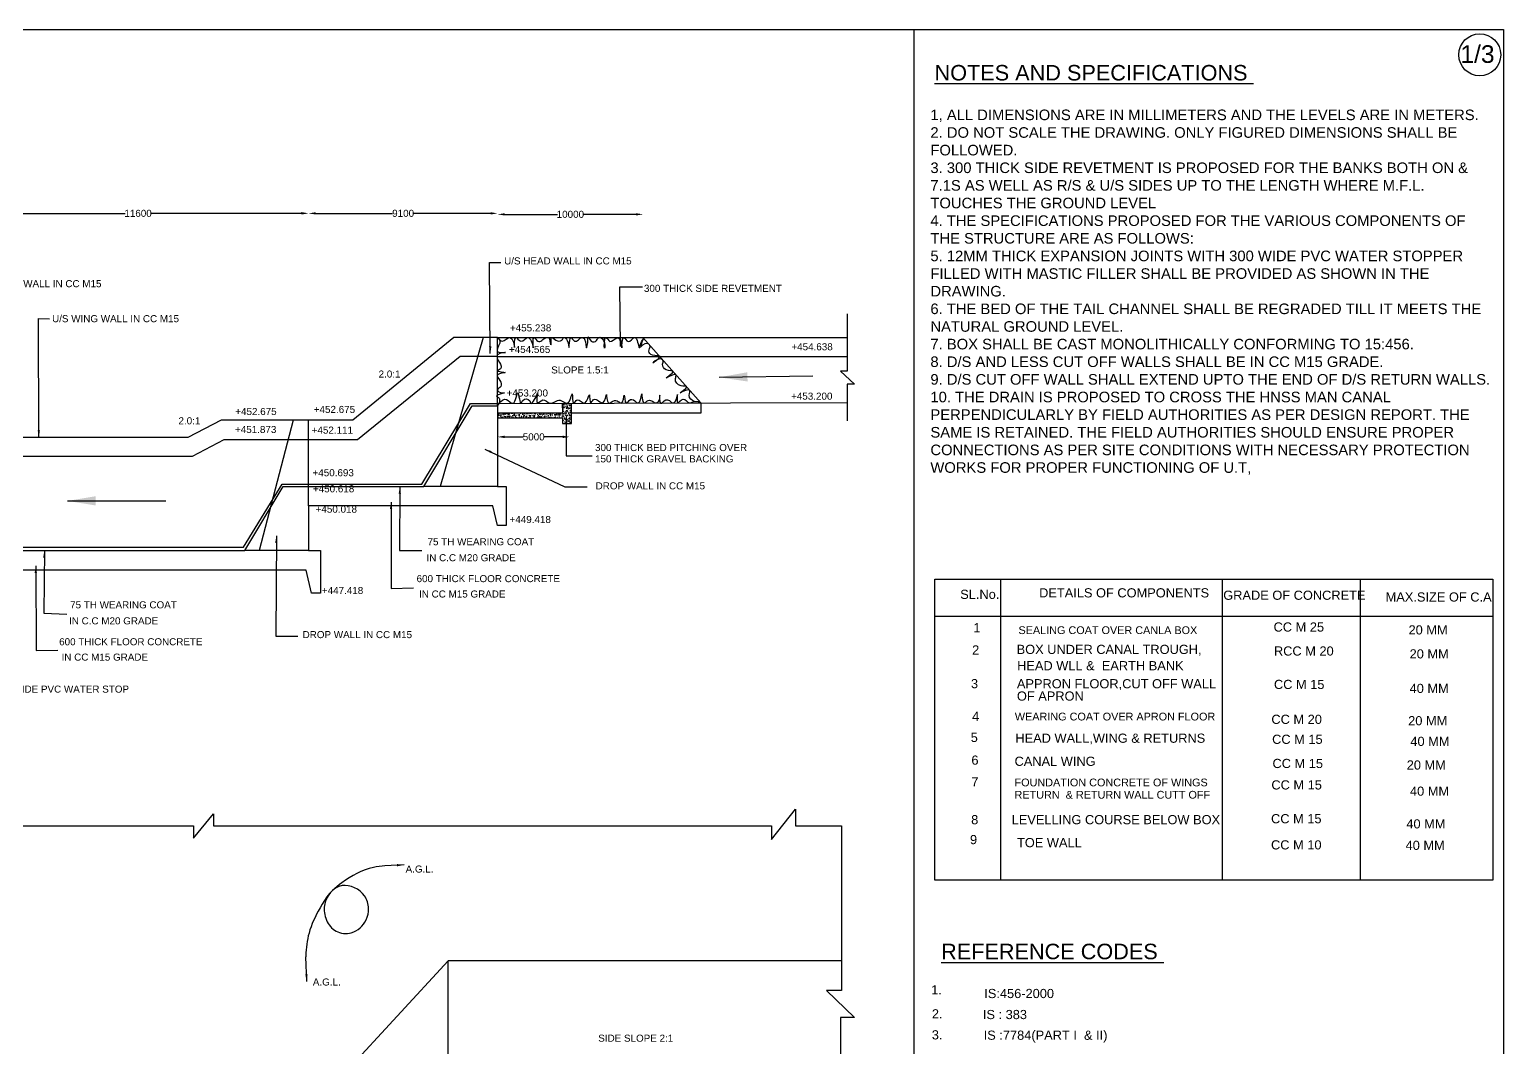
# Model space of a CAD drawing. Header units: millimetres. Extents: x 2122481 to 2151185, y 45593541 to 45612250.
# Drawn here: x 2140672 to 2151126, y 45605032 to 45612250 of the extents above; entities that cross this region are included whole.
import ezdxf

# ---------------------------------------------------------------- set-up
doc = ezdxf.new("R2010")
doc.units = ezdxf.units.MM
doc.header["$MEASUREMENT"] = 0
doc.header["$PDMODE"] = 32
doc.header["$PDSIZE"] = 300
for name, color, linetype in [('DIMENSIONS', 7, 'Continuous'), ('DRAWING', 2, 'Continuous'), ('TEXT', 7, 'Continuous')]:
    doc.layers.add(name, color=color, linetype=linetype)
doc.styles.get("Standard").update_dxf_attribs({"font": 'arial.ttf', "height": 50})
doc.dimstyles.get("Standard").update_dxf_attribs({"dimtxt": 50, "dimasz": 50, "dimexe": 0.18, "dimexo": 0.0625, "dimgap": 0.09, "dimtad": 0, "dimdec": 0, "dimzin": 0, "dimdsep": 46, "dimtxsty": 'Standard', "dimcen": 0.09, "dimse1": 1, "dimse2": 1, "dimadec": 0, "dimazin": 0, "dimtfac": 1, "dimtdec": 0, "dimtofl": 0, "dimtmove": 0, "dimatfit": 3, "dimfxl": 1, "dimtolj": 1, "dimtzin": 0, "dimarcsym": 0})

# ---------------------------------------------------------------- blocks, each defined once
blk = doc.blocks.new('*D64')
at = {"layer": 'Defpoints', "color": 0, "transparency": 16777216}
for p in [(2140232, 45610942), (2142651, 45610946), (2142651, 45610942)]:
    blk.add_point(p, dxfattribs=at)
at = {"layer": 'DIMENSIONS', "color": 0, "lineweight": -2, "transparency": 16777216}
for p, q in [((2140282, 45610946), (2141350, 45610946)), ((2142601, 45610946), (2141533, 45610946))]:
    blk.add_line(p, q, dxfattribs=at)
at = {"layer": 'DIMENSIONS', "color": 0, "transparency": 16777216}
for points in [[(2140282, 45610955), (2140282, 45610938), (2140232, 45610946)], [(2142601, 45610955), (2142601, 45610938), (2142651, 45610946)]]:
    blk.add_solid(points, dxfattribs=at)
at = {"layer": 'DIMENSIONS', "color": 0, "transparency": 16777216, "insert": (2141442, 45610946), "char_height": 50, "attachment_point": 5}
blk.add_mtext('\\A1;11600', dxfattribs=at)
blk = doc.blocks.new('*D65')
at = {"layer": 'Defpoints', "color": 0, "transparency": 16777216}
for p in [(2142651, 45610946), (2143992, 45610946), (2143992, 45610934)]:
    blk.add_point(p, dxfattribs=at)
at = {"layer": 'DIMENSIONS', "color": 0, "lineweight": -2, "transparency": 16777216}
for p, q in [((2142701, 45610946), (2143247, 45610946)), ((2143942, 45610946), (2143396, 45610946))]:
    blk.add_line(p, q, dxfattribs=at)
at = {"layer": 'DIMENSIONS', "color": 0, "transparency": 16777216}
for points in [[(2142701, 45610954), (2142701, 45610938), (2142651, 45610946)], [(2143942, 45610954), (2143942, 45610938), (2143992, 45610946)]]:
    blk.add_solid(points, dxfattribs=at)
at = {"layer": 'DIMENSIONS', "color": 0, "transparency": 16777216, "insert": (2143322, 45610946), "char_height": 50, "attachment_point": 5}
blk.add_mtext('\\A1;9100', dxfattribs=at)
blk = doc.blocks.new('*D66')
at = {"layer": 'Defpoints', "color": 0, "transparency": 16777216}
for p in [(2143992, 45610934), (2145024, 45610939), (2145024, 45610939)]:
    blk.add_point(p, dxfattribs=at)
at = {"layer": 'DIMENSIONS', "color": 0, "lineweight": -2, "transparency": 16777216}
for p, q in [((2144042, 45610939), (2144416, 45610939)), ((2144974, 45610939), (2144600, 45610939))]:
    blk.add_line(p, q, dxfattribs=at)
at = {"layer": 'DIMENSIONS', "color": 0, "transparency": 16777216}
for points in [[(2144042, 45610947), (2144042, 45610931), (2143992, 45610939)], [(2144974, 45610947), (2144974, 45610931), (2145024, 45610939)]]:
    blk.add_solid(points, dxfattribs=at)
at = {"layer": 'DIMENSIONS', "color": 0, "transparency": 16777216, "insert": (2144508, 45610939), "char_height": 50, "attachment_point": 5}
blk.add_mtext('\\A1;10000', dxfattribs=at)
blk = doc.blocks.new('*D67')
at = {"layer": 'Defpoints', "color": 0, "transparency": 16777216}
for p in [(2143992, 45609361), (2144503, 45609361), (2144503, 45609360)]:
    blk.add_point(p, dxfattribs=at)
at = {"layer": 'DIMENSIONS', "color": 0, "lineweight": -2, "transparency": 16777216}
for p, q in [((2144042, 45609361), (2144173, 45609361)), ((2144453, 45609361), (2144322, 45609361))]:
    blk.add_line(p, q, dxfattribs=at)
at = {"layer": 'DIMENSIONS', "color": 0, "transparency": 16777216}
for points in [[(2144042, 45609370), (2144042, 45609353), (2143992, 45609361)], [(2144453, 45609370), (2144453, 45609353), (2144503, 45609361)]]:
    blk.add_solid(points, dxfattribs=at)
at = {"layer": 'DIMENSIONS', "color": 0, "transparency": 16777216, "insert": (2144248, 45609361), "char_height": 50, "attachment_point": 5}
blk.add_mtext('\\A1;5000', dxfattribs=at)

msp = doc.modelspace()

# ---------------------------------------------------------------- hatches: boundary and pattern name
at = {"layer": 'TEXT'}
h = msp.add_hatch(dxfattribs=at)
h.set_pattern_fill('AR-CONC', color=256, scale=5, style=0)
h.set_pattern_definition([(50, (0, 0), (35.86300913, -3.13760675), [3.75, -41.25]), (355, (0, 0), (-6.93756668, 37.609606685), [3, -33]), (100.4514, (2.99, -0.26), (28.925469086, 34.471977103), [3.1870095, -35.0571056]), (46.1842, (0, 10), (53.36205243, -8.275950716), [5.625, -61.875]), (96.6356, (4.447, 9.31), (46.73313528, 48.705893545), [4.7805144, -52.58565]), (351.1842, (0, 10), (46.73309726, 48.705930046), [4.5, -49.5]), (21, (5, 7.5), (29.845352606, -20.130944533), [3.75, -41.25]), (326, (5, 7.5), (12.165766596, 36.257502252), [3, -33]), (71.4514, (7.487, 5.822), (42.01113143, 16.126524835), [3.1870095, -35.0571056]), (37.5, (0, 0), (0.607992766, 16.6446926916), [0, -32.6, 0, -33.5, 0, -33.125]), (7.5, (0, 0), (13.153476872, 19.720585594), [0, -19.1, 0, -31.85, 0, -12.625]), (327.5, (-11.15, 0), (26.6911218086, -1.1277435867), [0, -12.5, 0, -39, 0, -51.75]), (317.5, (-16.15, 0), (29.159308467, 5.005249117), [0, -16.25, 0, -25.9, 0, -36.75])])
h.paths.add_polyline_path([(2144516.6, 45609600.5), (2144453.3, 45609600.3), (2144453.5, 45609532.7), (2143991.7, 45609532.7), (2143991.7, 45609497.2), (2144451.6, 45609497.2), (2144451.6, 45609456.6), (2144517, 45609456.6)])

# ---------------------------------------------------------------- linework, layer by layer
at = {"layer": 'DRAWING', "color": 0}
for points in [[(2146471.4, 45610232.6), (2146471.4, 45609827.3), (2146424.9, 45609827.3), (2146522.4, 45609735.5), (2146471.4, 45609735.5), (2146471.4, 45609476.2)], [(2143991.7, 45610065.7), (2143682.6, 45610065.7), (2142964.4, 45609480.5), (2142031.2, 45609480.5), (2141795.7, 45609357.5), (2140241.4, 45609357.5)], [(2142190.3, 45608578.5), (2142462.9, 45609026.4), (2143453.7, 45609026.4), (2143799.2, 45609599), (2143991.7, 45609599), (2143991.7, 45610065.7), (2146471.4, 45610065.7)], [(2143888.9, 45610065.7), (2143584.2, 45609008.5)], [(2145021.8, 45610065.7), (2145432.9, 45609603)], [(2143991.7, 45609930.8), (2143725.3, 45609930.8), (2142999.1, 45609341.4), (2142049.6, 45609341.4), (2141825.2, 45609223.1), (2140241.4, 45609223.1)], [(2143991.7, 45609930.8), (2146471.4, 45609930.8)], [(2140241.4, 45608555.4), (2142198.1, 45608555.4), (2142471.3, 45609008.5), (2143468.2, 45609008.5), (2143810.5, 45609580.5), (2143991.7, 45609580.5), (2143991.7, 45609599)], [(2143991.7, 45609580.5), (2143991.7, 45609008.5), (2143468.2, 45609008.5)], [(2143991.7, 45609599), (2146471.4, 45609605.9)], [(2143991.7, 45609497.2), (2144451.6, 45609497.2), (2144451.6, 45609456.6), (2144517, 45609456.6), (2144516.6, 45609600.5)], [(2143991.7, 45609532.7), (2144453.5, 45609532.7), (2144453.3, 45609600.3)], [(2145432.9, 45609603), (2145432.9, 45609529.7), (2144516.8, 45609528.5)], [(2142542.8, 45609480.5), (2142300.6, 45608555.4)], [(2143991.7, 45609008.5), (2144052.5, 45609008.5), (2144052.5, 45608733.6), (2143992, 45608733.6), (2143957.1, 45608872.5), (2142651.7, 45608872.5), (2142651.7, 45609483.3)], [(2142651.7, 45608872.5), (2142651.7, 45608555.4), (2142198.1, 45608555.4)], [(2123379.5, 45608578.5), (2142190.3, 45608578.5)], [(2142651.7, 45608555.4), (2142734.8, 45608555.4), (2142734.8, 45608252.3), (2142671.9, 45608252.3), (2142633.4, 45608416.4), (2140241.4, 45608416.4)], [(2137870.5, 45606602.7), (2141836.2, 45606602.7), (2141836.2, 45606517.1), (2141976.2, 45606689.4), (2141976.2, 45606602.7), (2145934.7, 45606602.7), (2145934.7, 45606506.4), (2146104.8, 45606721), (2146104.8, 45606602.7), (2146431.4, 45606602.7), (2146431.4, 45605436.3), (2146325.2, 45605436.3), (2146523.7, 45605244), (2146424.8, 45605244), (2146424.8, 45604341.5)], [(2146431.4, 45605647.1), (2143640.2, 45605647.1), (2142918.7, 45604863), (2141989, 45604863), (2141755, 45604618.6), (2140611.5, 45604618.6), (2140611.5, 45606602.7)], [(2143639.2, 45605647.1), (2143639.2, 45603880.5)]]:
    msp.add_lwpolyline(points, dxfattribs=at)
msp.add_spline([(2143193.3, 45606320.5), (2143110.8, 45606307.8), (2142886.9, 45606200.1), (2142775.3, 45606078), (2142764.2, 45606039.9), (2142777.8, 45605935.7), (2142846.4, 45605857.4), (2142954.5, 45605845.9), (2143059.6, 45605936.1), (2143077.4, 45606018.3), (2143048.1, 45606107), (2142890.5, 45606180.3), (2142732.4, 45606021.7), (2142654.4, 45605842.8), (2142631.5, 45605683.4), (2142631.1, 45605675.8)], degree=3, dxfattribs=at)
at = {"layer": 'TEXT', "color": 0}
for points in [[(2151126.1, 45593540.9), (2122480.5, 45593540.9), (2122480.5, 45612249.7), (2151126.1, 45612249.7)], [(2151049.8, 45606219.5), (2147091.8, 45606219.5), (2147091.8, 45608351.8), (2151049.8, 45608351.8)]]:
    msp.add_lwpolyline(points, close=True, dxfattribs=at)
at = {"layer": 'TEXT'}
msp.add_lwpolyline([(2151126.1, 45598961.8), (2146947.5, 45598961.8), (2146947.5, 45612249.7)], dxfattribs=at)
at = {"layer": 'TEXT', "color": 0}
for points in [[(2147558.5, 45608351.8), (2147558.5, 45606219.5)], [(2149133.3, 45606219.5), (2149133.3, 45608351.8)], [(2150109.7, 45608351.8), (2150109.7, 45606219.5)], [(2147091.8, 45608090.4), (2151049.8, 45608090.4)]]:
    msp.add_lwpolyline(points, dxfattribs=at)
msp.add_circle((2150957.6, 45612070.1), 148.9, dxfattribs=at)
at = {"layer": 'TEXT'}
for points in [[(2143991.7, 45610065.7), (2144008.7, 45610034.7), (2143991.7, 45609965.7), (2144048.6, 45609959.4), (2143991.7, 45609943.6), (2144004.9, 45609889.2), (2144011.9, 45609843.3), (2143991.7, 45609832.4), (2144046.7, 45609817.3), (2143991.7, 45609800.9), (2144008.1, 45609761.6), (2144014.4, 45609719.2), (2143991.7, 45609693.2), (2144023.9, 45609674.3), (2144041.6, 45609674.3), (2144003, 45609661), (2143984.6, 45609650.2), (2143998.5, 45609641.5), (2144006.3, 45609618.7), (2144003.2, 45609602.8), (2143991.7, 45609580.5)], [(2143991.7, 45610065.7), (2144027.7, 45610040.5), (2144075.2, 45610065.7), (2144104.2, 45610033.5), (2144112.9, 45609995.5), (2144120.2, 45610065.7), (2144157.5, 45610039.3), (2144205.3, 45610065.7), (2144230.7, 45610043.2), (2144244.7, 45609992.4), (2144250.8, 45610065.7), (2144277.4, 45610039), (2144337.7, 45610065.7), (2144353.8, 45610065.7), (2144362.7, 45610037.1), (2144370.5, 45610014.1), (2144374.3, 45610065.7), (2144404.6, 45610047.7), (2144446.7, 45610047.5), (2144463.2, 45610065.7), (2144486, 45610045.1), (2144497.4, 45609995.8), (2144504.6, 45610045.8), (2144510.2, 45610065.7), (2144537.6, 45610039.5), (2144592.3, 45610065.7), (2144609.1, 45610053.1), (2144621.5, 45609993.4), (2144632.6, 45610047.8), (2144633.1, 45610070.1), (2144655.6, 45610041), (2144693.4, 45610045.1), (2144708.2, 45610065.7), (2144743.7, 45610045.6), (2144749.8, 45609991.4), (2144760.7, 45610065.7), (2144788.6, 45610037.9), (2144838.2, 45610063.1), (2144854.9, 45610058.2), (2144873.6, 45609993.4), (2144887.1, 45610065.7), (2144917.9, 45610036.5), (2144964.4, 45610065.7), (2144985.3, 45610032.6), (2144996.9, 45609995.5), (2145026.5, 45610060.5)], [(2145424.8, 45609612), (2145388.1, 45609612.4), (2145350.4, 45609656.4), (2145353.8, 45609692), (2145334.4, 45609692.6), (2145286.6, 45609673.9), (2145333.2, 45609715.2), (2145293.4, 45609723.1), (2145253.7, 45609774.6), (2145257.5, 45609800.4), (2145219.6, 45609793.8), (2145188.2, 45609779.9), (2145237.1, 45609823.4), (2145188.5, 45609836.6), (2145162.4, 45609875.9), (2145164.4, 45609905.2), (2145148.2, 45609913.8), (2145093, 45609887.1), (2145141.9, 45609930.5), (2145089.5, 45609941.6), (2145065.4, 45609968.2), (2145072.3, 45610008.8), (2145053.5, 45610023.2), (2144998.7, 45609994.8), (2145026.5, 45610060.5)], [(2144001.7, 45609599.1), (2144054.7, 45609627.1), (2144101.9, 45609599.3), (2144136.5, 45609673.5), (2144157.9, 45609599.5), (2144170.7, 45609619.9), (2144219.4, 45609617.9), (2144227.9, 45609599.7), (2144254.6, 45609626.1), (2144273.7, 45609667.7), (2144273.8, 45609599.8), (2144312.2, 45609623.3), (2144363.5, 45609600.1), (2144434.6, 45609620.9), (2144488.8, 45609600.4), (2144521.1, 45609665.6), (2144530.4, 45609600.5), (2144555.7, 45609623.3), (2144610.9, 45609600.7), (2144642.8, 45609659.4), (2144651.8, 45609600.9), (2144673.1, 45609625.8), (2144741.7, 45609605.4), (2144763.6, 45609661.2), (2144778.9, 45609601.2), (2144822.2, 45609620.3), (2144855.5, 45609607.1), (2144867.4, 45609601.4), (2144890.2, 45609656.3), (2144903.8, 45609601.5), (2144935, 45609625.5), (2144974.9, 45609608.5), (2144990.1, 45609601.8), (2145014.5, 45609665.6), (2145028.6, 45609601.9), (2145060.3, 45609619.9), (2145093.6, 45609612.1), (2145111.4, 45609602.1), (2145139.4, 45609622.8), (2145142.8, 45609656.4), (2145147.2, 45609599.7), (2145184.2, 45609623.5), (2145210.5, 45609618.7), (2145231.6, 45609602.4), (2145258.3, 45609626), (2145267.8, 45609660.7), (2145268, 45609602.5), (2145308, 45609629.6), (2145353.2, 45609602.8), (2145379.6, 45609610.6), (2145432.9, 45609603)]]:
    msp.add_spline(points, degree=3, dxfattribs=at)

# ---------------------------------------------------------------- texts
at = {"layer": 'TEXT', "color": 0}
for s, height, p in [('1/3', 125, (2150820.1, 45612013)), ('%%UNOTES AND SPECIFICATIONS ', 110, (2147090.8, 45611888.2)), ('U/S HEAD WALL IN CC M15', 50, (2144038.3, 45610584)), ('U/S HEAD WALL IN CC M15', 50, (2140278.4, 45610422.5)), ('300 THICK SIDE REVETMENT ', 50, (2145029.8, 45610389.6)), ('U/S WING WALL IN CC M15', 50, (2140832.2, 45610174.4)), ('+455.238', 50, (2144079.6, 45610109)), ('+454.565', 50, (2144072.5, 45609956.6)), ('+454.638', 50, (2146075.6, 45609975.2)), ('2.0:1', 50, (2143148, 45609781.9)), ('SLOPE 1.5:1', 50, (2144372.1, 45609810.9)), ('+453.200', 50, (2144056.1, 45609647.5)), ('+453.200', 50, (2146073.4, 45609625.1)), ('+452.675', 50, (2142131.5, 45609516.1)), ('+452.675', 50, (2142688.3, 45609531.1)), ('2.0:1', 50, (2141728.6, 45609450.6)), ('+451.873', 50, (2142129.6, 45609388.8)), ('+452.111', 50, (2142673.3, 45609384.5)), ('300 THICK BED PITCHING OVER ', 50, (2144682.9, 45609260.6)), ('150 THICK GRAVEL BACKING', 50, (2144682.9, 45609180.3)), ('+450.693', 50, (2142679.3, 45609082.3)), ('DROP WALL IN CC M15', 50, (2144687.2, 45608989.1)), ('+450.618', 50, (2142682.3, 45608968.6)), ('+450.018', 50, (2142701.5, 45608823.6)), ('+449.418', 50, (2144076.6, 45608750.5)), ('75 TH WEARING COAT', 50, (2143495.1, 45608593)), ('IN C.C M20 GRADE', 50, (2143487.6, 45608479.5)), ('600 THICK FLOOR CONCRETE', 50, (2143417.4, 45608331.3)), ('+447.418', 50, (2142745.8, 45608247.2)), ('IN CC M15 GRADE', 50, (2143434.7, 45608222.3)), ('SL.No.', 65, (2147273, 45608212.5)), ('DETAILS OF COMPONENTS ', 65, (2147832.5, 45608223.1)), ('GRADE OF CONCRETE ', 65, (2149138.4, 45608206.2)), ('MAX.SIZE OF C.A', 65, (2150290, 45608193.7)), ('75 TH WEARING COAT', 50, (2140960.1, 45608145.5)), ('IN C.C M20 GRADE', 50, (2140952.5, 45608032)), ('1', 65, (2147365.8, 45607975.9)), ('SEALING COAT OVER CANLA BOX ', 55, (2147686.2, 45607963.3)), ('CC M 25', 65, (2149495.3, 45607980.8)), ('20 MM', 65, (2150452.5, 45607960.4)), ('600 THICK FLOOR CONCRETE', 50, (2140882.4, 45607883.8)), ('DROP WALL IN CC M15', 50, (2142609, 45607934.5)), ('BOX UNDER CANAL TROUGH,', 65, (2147673.1, 45607822.2)), ('IN CC M15 GRADE', 50, (2140899.7, 45607774.9)), ('2', 65, (2147357.5, 45607818.2)), ('RCC M 20', 65, (2149497.9, 45607810.7)), ('20 MM', 65, (2150460.2, 45607790.4)), ('HEAD WLL &  EARTH BANK', 65, (2147676.6, 45607706.4)), ('300 WIDE PVC WATER STOP', 50, (2140415.6, 45607548)), ('3', 65, (2147349.2, 45607579.3)), ('APPRON FLOOR,CUT OFF WALL', 65, (2147675, 45607578.6)), ('CC M 15', 65, (2149497.9, 45607573.7)), ('40 MM', 65, (2150460.2, 45607545.6)), ('OF APRON', 65, (2147675, 45607491.3)), ('4', 65, (2147357.3, 45607347.5)), ('WEARING COAT OVER APRON FLOOR ', 55, (2147660.3, 45607350.8)), ('CC M 20 ', 65, (2149479.9, 45607326.3)), ('20 MM', 65, (2150449.9, 45607316.3)), ('5', 65, (2147347.4, 45607198.1)), ('HEAD WALL,WING & RETURNS', 65, (2147664, 45607192.6)), ('CC M 15 ', 65, (2149485, 45607184.6)), ('40 MM', 65, (2150465.4, 45607170)), ('6', 65, (2147352.4, 45607037.1)), ('CANAL WING', 65, (2147658.2, 45607028.9)), ('CC M 15 ', 65, (2149487.6, 45607013.3)), ('20 MM ', 65, (2150439.6, 45607002.5)), ('7', 65, (2147352.2, 45606883.5)), ('FOUNDATION CONCRETE OF WINGS', 55, (2147658.2, 45606883.6)), ('RETURN  & RETURN WALL CUTT OFF ', 55, (2147658.2, 45606796.3)), ('CC M 15 ', 65, (2149479.8, 45606861.3)), ('40 MM', 65, (2150462.8, 45606817)), ('8', 65, (2147350.6, 45606614.7)), ('LEVELLING COURSE BELOW BOX', 65, (2147637.8, 45606615)), ('CC M 15 ', 65, (2149477.3, 45606621.7)), ('40 MM', 65, (2150437, 45606585.1)), ('9', 65, (2147342.3, 45606473.6)), ('TOE WALL', 65, (2147675.7, 45606452.2)), ('CC M 10 ', 65, (2149477.3, 45606436.2)), ('40 MM', 65, (2150431.8, 45606433.1)), ('A.G.L.', 50, (2143339.7, 45606272.3)), ('%%UREFERENCE CODES ', 110, (2147137.2, 45605657.8)), ('A.G.L.', 50, (2142681.6, 45605471.4)), ('1.   ', 65, (2147067.2, 45605408.7)), ('IS:456-2000', 65, (2147443.5, 45605382.4)), ('2.', 65, (2147071.8, 45605238.2)), ('IS : 383', 65, (2147433.7, 45605233.3)), ('SIDE SLOPE 2:1', 50, (2144705.9, 45605073.1)), ('3.', 65, (2147071.4, 45605089.2)), ('IS :7784(PART I  & II)', 65, (2147439.3, 45605086.8))]:
    msp.add_text(s, height=height, dxfattribs=at).set_placement(p)
at = {"layer": 'TEXT', "color": 0, "insert": (2147061.5, 45611682), "char_height": 75, "width": 3955.876, "attachment_point": 1}
msp.add_mtext('1, ALL DIMENSIONS ARE IN MILLIMETERS AND THE LEVELS ARE IN METERS.\\P2. DO NOT SCALE THE DRAWING. ONLY FIGURED DIMENSIONS SHALL BE FOLLOWED. \\P3. 300 THICK SIDE REVETMENT IS PROPOSED FOR THE BANKS BOTH ON & 7.1S AS WELL AS R/S & U/S SIDES UP TO THE LENGTH WHERE M.F.L. TOUCHES THE GROUND LEVEL \\P4. THE SPECIFICATIONS PROPOSED FOR THE VARIOUS COMPONENTS OF THE STRUCTURE ARE AS FOLLOWS: \\P5. 12MM THICK EXPANSION JOINTS WITH 300 WIDE PVC WATER STOPPER FILLED WITH MASTIC FILLER SHALL BE PROVIDED AS SHOWN IN THE DRAWING.\\P6. THE BED OF THE TAIL CHANNEL SHALL BE REGRADED TILL IT MEETS THE NATURAL GROUND LEVEL. \\P7. BOX SHALL BE CAST MONOLITHICALLY CONFORMING TO 15:456. \\P8. D/S AND LESS CUT OFF WALLS SHALL BE IN CC M15 GRADE. \\P9. D/S CUT OFF WALL SHALL EXTEND UPTO THE END OF D/S RETURN WALLS. \\P10. THE DRAIN IS PROPOSED TO CROSS THE HNSS MAN CANAL PERPENDICULARLY BY FIELD AUTHORITIES AS PER DESIGN REPORT. THE SAME IS RETAINED. THE FIELD AUTHORITIES SHOULD ENSURE PROPER CONNECTIONS AS PER SITE CONDITIONS WITH NECESSARY PROTECTION WORKS FOR PROPER FUNCTIONING OF U.T, ', dxfattribs=at)

# ---------------------------------------------------------------- dimensions: what is measured, and where the dimension line sits
at = {"layer": 'DIMENSIONS', "color": 0}
for base, p1, p2, text, picture, middle in [((2142651.4, 45610946.2), (2140232, 45610942.5), (2142651.4, 45610941.6), '11600', '*D64', (2141441.7, 45610946.2)), ((2143991.8, 45610946.1), (2142651.4, 45610946.2), (2143991.8, 45610934.4), '9100', '*D65', (2143321.6, 45610946.1)), ((2145024.4, 45610939.1), (2143991.8, 45610934.4), (2145024.4, 45610939.1), '10000', '*D66', (2144508.1, 45610939.1)), ((2144503.3, 45609361.4), (2143991.7, 45609361.4), (2144503.3, 45609359.9), '5000', '*D67', (2144247.5, 45609361.4))]:
    dim = msp.add_linear_dim(base=base, p1=p1, p2=p2, text=text, dimstyle='Standard', dxfattribs=at)
    dim.commit()
    dim.dimension.update_dxf_attribs({"geometry": picture, "text_midpoint": middle})

# ---------------------------------------------------------------- leaders
for points, override in [([(2143940.3, 45609952.4), (2143933.9, 45610598.3), (2144015.1, 45610598.3)], {"dimgap": 0.09, "dimtad": 0}), ([(2144863.4, 45610001), (2144859.5, 45610425.5), (2145019.8, 45610425.5)], {"dimgap": 0.09, "dimtad": 0}), ([(2140738.2, 45609357.5), (2140735.9, 45610201.8), (2140814.8, 45610198.9)], {"dimgap": 0.09, "dimtad": 0}), ([(2145564.1, 45609783.8), (2146227.1, 45609793.5)], {"dimasz": 200, "dimgap": 0.09, "dimtad": 0}), ([(2143901, 45609274.5), (2144469.4, 45609007.2), (2144627.5, 45609007.2)], {"dimgap": 0.09, "dimtad": 0}), ([(2143298.7, 45609008.5), (2143295.6, 45608555), (2143455.5, 45608555)], {"dimgap": 0.09, "dimtad": 0}), ([(2143236.3, 45608899.6), (2143237.4, 45608287.2), (2143395.3, 45608290.3)], {"dimgap": 0.09, "dimtad": 0}), ([(2142423.1, 45608659.9), (2142418.3, 45607949.2), (2142574.2, 45607949.2)], {"dimgap": 0.09, "dimtad": 0}), ([(2140777.4, 45608555.4), (2140774.2, 45608110.6), (2140936, 45608105.3)], {"dimgap": 0.09, "dimtad": 0}), ([(2140716.3, 45608445.9), (2140719.5, 45607846.9), (2140873.8, 45607849.1)], {"dimgap": 0.09, "dimtad": 0})]:
    msp.add_leader(points, dimstyle='Standard', override=override, dxfattribs=at)
at = {"layer": 'DRAWING', "color": 0}
for points in [[(2143329.2, 45606326.7), (2143193.3, 45606320.5)], [(2142638.4, 45605500.6), (2142631.1, 45605675.8)]]:
    msp.add_leader(points, dimstyle='Standard', override={"dimgap": 0.09, "dimtad": 0}, dxfattribs=at)
at = {"layer": 'TEXT'}
msp.add_leader([(2144479.3, 45609503), (2144479.3, 45609227.5), (2144663.1, 45609227.5)], dimstyle='Standard', override={"dimgap": 0.09, "dimtad": 0}, dxfattribs=at)
at = {"layer": 'TEXT', "color": 0}
msp.add_leader([(2140941.9, 45608907.6), (2141639.2, 45608907.6)], dimstyle='Standard', override={"dimasz": 200}, dxfattribs=at)

doc.saveas('drawing.dxf')
